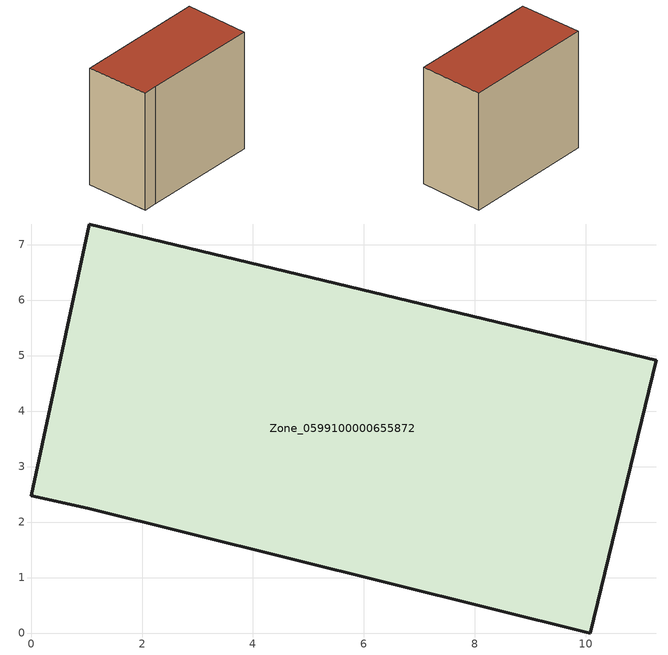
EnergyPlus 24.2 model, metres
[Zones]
Zone_0599100000655872
 floor ground (C_G): 1.05,7.37 11.27,4.92 10.08,0 1.02,2.25 0,2.47 z1.2
 wall outside (C_F): 11.27,4.92 1.05,7.37 0,2.47 1.02,2.25 10.08,0 11.27,4.92 z1.2:10.81
 roof outside (C_R): 10.08,0 11.27,4.92 1.05,7.37 0,2.47 1.02,2.25 z10.81
[BUILDING]
Pand.0599100000655872: North Axis=0; Terrain=City; Loads Convergence Tolerance Value=0.04; Temperature Convergence Tolerance Value=0.4; Solar Distribution=FullExterior; Maximum Number of Warmup Days=25; Minimum Number of Warmup Days=1
[Site:Location]
Rotterdam.The.Hague.AP_ZH_NLD Design_Conditions: Latitude=51.96; Longitude=4.45; Time Zone=1; Elevation=-4.5
[SITE:GROUNDTEMPERATURE:BUILDINGSURFACE]
18, 18, 18, 18, 18, 18, 18, 18, 18, 18, 18, 18
[MATERIAL] Thermal Absorptance=0.9; Solar Absorptance=0.7; Visible Absorptance=0.7
Name | Roughness | Thickness | Conductivity | Density | Specific Heat
G.TI.1946 | MediumSmooth | 0.15 | 1 | 540 | 1210
F.TI.1946 | Rough | 0.3 | 0.857143 | 1920 | 840
R.TI.1946 | MediumRough | 0.2 | 0.1 | 1500 | 1000
[CONSTRUCTION]
C_G: G.TI.1946
C_F: F.TI.1946
C_R: R.TI.1946
[ZONE]
Zone_0599100000655872: Type=1; Multiplier=1; Ceiling Height=Autocalculate; Volume=Autocalculate; Floor Area=autocalculate; Part of Total Floor Area=Yes
[ZONEINFILTRATION:DESIGNFLOWRATE]
Infil_Zone_0599100000655872: Zone or ZoneList or Space or SpaceList=Zone_0599100000655872; Schedule=AlwaysOn; Design Flow Rate Calculation Method=Flow/Area; Flow Rate per Floor Area=0.003; Constant Term Coefficient=1; Temperature Term Coefficient=0; Velocity Term Coefficient=0; Velocity Squared Term Coefficient=0
[HVACTEMPLATE:ZONE:IDEALLOADSAIRSYSTEM]
Zone_0599100000655872: Maximum Heating Supply Air Temperature=50; Minimum Cooling Supply Air Temperature=13; Maximum Heating Supply Air Humidity Ratio=0.0156; Minimum Cooling Supply Air Humidity Ratio=0.0077; Heating Limit=NoLimit; Cooling Limit=NoLimit; Dehumidification Control Type=ConstantSensibleHeatRatio; Cooling Sensible Heat Ratio=0.7; Dehumidification Setpoint=60; Humidification Control Type=None; Humidification Setpoint=30; Outdoor Air Method=None; Outdoor Air Flow Rate per Person=0.00944; Outdoor Air Flow Rate per Zone Floor Area=0; Outdoor Air Flow Rate per Zone=0; Demand Controlled Ventilation Type=None; Outdoor Air Economizer Type=NoEconomizer; Heat Recovery Type=None; Sensible Heat Recovery Effectiveness=0.7; Latent Heat Recovery Effectiveness=0.65
[ZONECONTROL:THERMOSTAT]
ThermostatControl_Zone_0599100000655872: Zone or ZoneList=Zone_0599100000655872; Control Type Schedule=DualSetpointControlType; Control 1=Thermostat_Zone_0599100000655872; Temperature Difference Between Cutout And Setpoint=0
[THERMOSTATSETPOINT:DUALSETPOINT]
Thermostat_Zone_0599100000655872: Heating Setpoint Temperature Schedule=HeatingSetpoint_Zone_0599100000655872; Cooling Setpoint Temperature Schedule=CoolingSetpoint_Zone_0599100000655872
[SCHEDULE:COMPACT]
HeatingSetpoint_Zone_0599100000655872: Through: 12/31, For: AllDays, Until: 24:00, 21
CoolingSetpoint_Zone_0599100000655872: Through: 12/31, For: AllDays, Until: 24:00, 24
DualSetpointControlType: Through: 12/31, For: AllDays, Until: 24:00, 4
AlwaysOn: Through: 12/31, For: AllDays, Until: 24:00, 1
